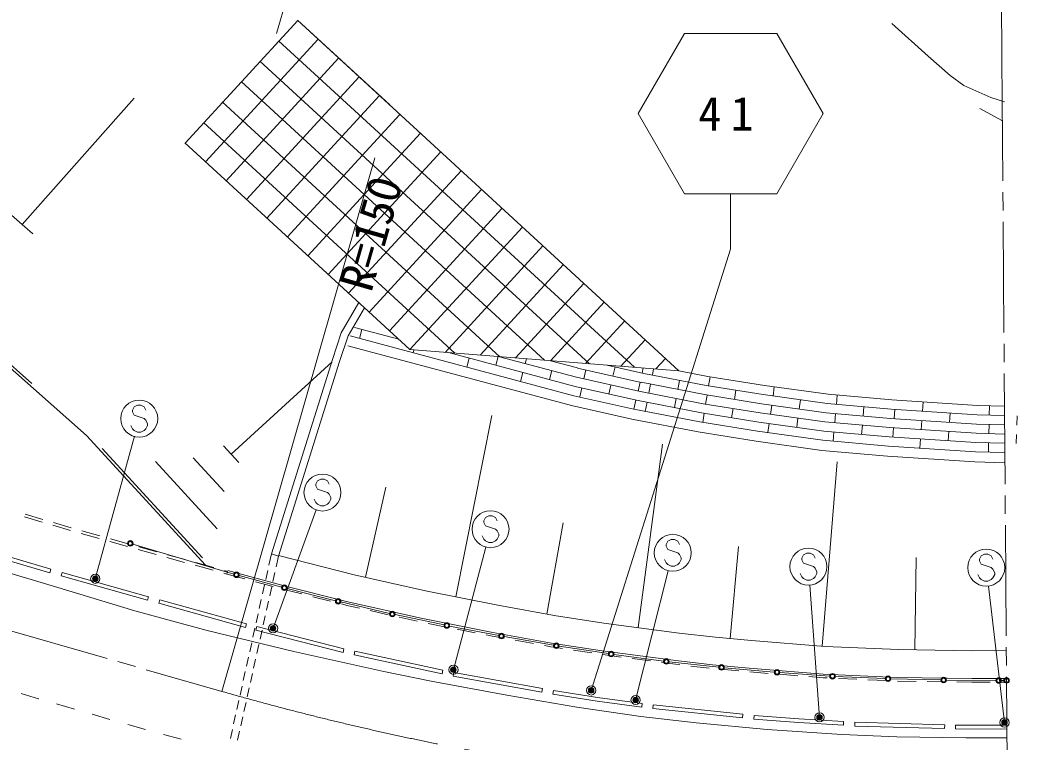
# Model space of a CAD drawing. Units: millimetres at full size, sheet at 1:1000; details may follow other scales. Extents: x 40000 to 680000, y 20000 to 380000.
# Drawn here: x 235576 to 289469, y 281922 to 320962 of the extents above; entities that cross this region are included whole.
import ezdxf
from ezdxf.enums import TextEntityAlignment as Align

# ---------------------------------------------------------------- set-up
doc = ezdxf.new("R2010")
doc.units = ezdxf.units.MM
doc.header["$LTSCALE"] = 1000
doc.header["$PDMODE"] = 32
doc.header["$PDSIZE"] = 500
doc.linetypes.add('CHAIN', pattern=[18.5, 12, -1.5, 3.5, -1.5])
for name, color, linetype, lineweight in [('M-BGD', 7, 'Continuous', 13), ('M-BMK', 2, 'Continuous', 13), ('M-STR-HTXT', 7, 'Continuous', 13), ('M-STR-STRC', 7, 'Continuous', 13)]:
    doc.layers.add(name, color=color, linetype=linetype, lineweight=lineweight)
doc.styles.add('ＭＳ ゴシック', font='')
doc.styles.get('ＭＳ ゴシック').set_extended_font_data('MS Gothic')

msp = doc.modelspace()

# ---------------------------------------------------------------- linework, layer by layer
at = {"layer": 'M-BGD'}
for p, q in [((239172, 298500), (204244, 329413)), ((244505, 314301), (250591, 320931)), ((255559, 316365), (250570, 320945)), ((271192, 301994), (250572, 320948)), ((245609, 313286), (251696, 319916)), ((268787, 302184), (249554, 319841)), ((246713, 312271), (252800, 318901)), ((266361, 302375), (248539, 318737)), ((263935, 302566), (247524, 317632)), ((247818, 311256), (253904, 317886)), ((235697, 309905), (241748, 316742)), ((261509, 302757), (246509, 316528)), ((248922, 310241), (255009, 316870)), ((250027, 309226), (256113, 315855)), ((287462, 316169), (288675, 315507)), ((259083, 302948), (245494, 315424)), ((251132, 308211), (257217, 314840)), ((252237, 307197), (258322, 313825)), ((253342, 306183), (259426, 312810)), ((254447, 305168), (260530, 311795)), ((255552, 304154), (261635, 310780)), ((236267, 309401), (235127, 310409)), ((236221, 301313), (227104, 309381)), ((256657, 303139), (262739, 309765)), ((258555, 302990), (263843, 308749)), ((260454, 302840), (264948, 307734)), ((262353, 302691), (266052, 306719)), ((264252, 302541), (267156, 305704)), ((266151, 302391), (268261, 304689)), ((256046, 303696), (253659, 304332)), ((253927, 303744), (254056, 304227)), ((268050, 302242), (269365, 303674)), ((256825, 302970), (256866, 303123)), ((265587, 301149), (258747, 302975)), ((246988, 297483), (252443, 302475)), ((259724, 302197), (259853, 302680)), ((261302, 302293), (261428, 302763)), ((265653, 301649), (261499, 302758)), ((262880, 302389), (262948, 302644)), ((265719, 302149), (264250, 302541)), ((264458, 302485), (264469, 302524)), ((269949, 302092), (270469, 302659)), ((262622, 301423), (262751, 301906)), ((264200, 301519), (264329, 302002)), ((269160, 301368), (265718, 302143)), ((266056, 301554), (266166, 302042)), ((269292, 301851), (267288, 302302)), ((267629, 301712), (267739, 302200)), ((269203, 301871), (269265, 302146)), ((272671, 301197), (269293, 301854)), ((269759, 301764), (269825, 302102)), ((269028, 300885), (265652, 301645)), ((268983, 300895), (269093, 301383)), ((272584, 300705), (269161, 301371)), ((269568, 300782), (269664, 301273)), ((271136, 300986), (271231, 301477)), ((275812, 301200), (272759, 301690)), ((272796, 301177), (272875, 301671)), ((268896, 300403), (265587, 301147)), ((265837, 300578), (265946, 301066)), ((267410, 300737), (267520, 301225)), ((272497, 300212), (269028, 300887)), ((275738, 300706), (272671, 301197)), ((274198, 300446), (274277, 300940)), ((279257, 300722), (275812, 301200)), ((276279, 300631), (276348, 301126)), ((268764, 299920), (268873, 300408)), ((272409, 299720), (268896, 300403)), ((269377, 299800), (269473, 300291)), ((270945, 300005), (271041, 300496)), ((275590, 299717), (272497, 300212)), ((275664, 300211), (272584, 300705)), ((272638, 300190), (272717, 300684)), ((279145, 299728), (275664, 300211)), ((279201, 300225), (275738, 300706)), ((277696, 299929), (277765, 300425)), ((282668, 299920), (279201, 300225)), ((282706, 300418), (279257, 300722)), ((279702, 300181), (279746, 300679)), ((287331, 300115), (282706, 300418)), ((284354, 299809), (284386, 300308)), ((275516, 299222), (272409, 299720)), ((272480, 299202), (272559, 299696)), ((274040, 299459), (274119, 299952)), ((279088, 299231), (275590, 299717)), ((276142, 299640), (276210, 300135)), ((282629, 299421), (279145, 299728)), ((279614, 299185), (279658, 299683)), ((281152, 299551), (281196, 300049)), ((287308, 299615), (282668, 299920)), ((282824, 299408), (282857, 299907)), ((285818, 299212), (285850, 299711)), ((288790, 300077), (287331, 300115)), ((287969, 299598), (287982, 300098)), ((259136, 289771), (261080, 299580)), ((279032, 298734), (275516, 299222)), ((276004, 298650), (276073, 299145)), ((277559, 298939), (277627, 299434)), ((282591, 298922), (279088, 299231)), ((287285, 299116), (282629, 299421)), ((284288, 298811), (284321, 299310)), ((288798, 299076), (287285, 299116)), ((288794, 299577), (287308, 299615)), ((289456, 299059), (289469, 299559)), ((282553, 298424), (279032, 298734)), ((279526, 298189), (279570, 298687)), ((281064, 298555), (281108, 299053)), ((287262, 298616), (282591, 298922)), ((282759, 298410), (282791, 298909)), ((285752, 298214), (285785, 298713)), ((288801, 298576), (287262, 298616)), ((287943, 298598), (287956, 299098)), ((245596, 291481), (239172, 298500)), ((287239, 298117), (282553, 298424)), ((284223, 297813), (284256, 298312)), ((288805, 298076), (287239, 298117)), ((287917, 297599), (287930, 298099)), ((289429, 298059), (289442, 298559)), ((245437, 291876), (240024, 297792)), ((247404, 297029), (246572, 297938)), ((268995, 288109), (270313, 298021)), ((246228, 293446), (242900, 297083)), ((246608, 295465), (244944, 297283)), ((278943, 287109), (279739, 297077)), ((254250, 290829), (255351, 295706)), ((235816, 294098), (236775, 293815)), ((235856, 294243), (236815, 293960)), ((237390, 293790), (238349, 293507)), ((264050, 288845), (264936, 293766)), ((237351, 293645), (238310, 293362)), ((238888, 293200), (239851, 292931)), ((238927, 293345), (239890, 293076)), ((237252, 291266), (232591, 292642)), ((240428, 292769), (241392, 292500)), ((240468, 292914), (241431, 292645)), ((241969, 292339), (242933, 292070)), ((242009, 292483), (242972, 292214)), ((273960, 287521), (274417, 292500)), ((243510, 291908), (244473, 291639)), ((243550, 292053), (244513, 291784)), ((245091, 291622), (246054, 291353)), ((249169, 292097), (249034, 291493)), ((249551, 291977), (249169, 292097)), ((249552, 291977), (249421, 291388)), ((283938, 286906), (284013, 291906)), ((237196, 291074), (237252, 291266)), ((242526, 289781), (237851, 291096)), ((245051, 291477), (246014, 291208)), ((246592, 291047), (246756, 291001)), ((246632, 291191), (246797, 291145)), ((246756, 291001), (246797, 291145)), ((248969, 291200), (248861, 290712)), ((249356, 291096), (249247, 290607)), ((246756, 291001), (247722, 290742)), ((248302, 290587), (249268, 290328)), ((248796, 290419), (248687, 289931)), ((249182, 290315), (249074, 289827)), ((249847, 290173), (250817, 289928)), ((242472, 289589), (242526, 289781)), ((247820, 288317), (243142, 289616)), ((248622, 289638), (248513, 289150)), ((249009, 289534), (248900, 289046)), ((251398, 289780), (252368, 289535)), ((252949, 289388), (253244, 289313)), ((253244, 289313), (253923, 289160)), ((254508, 289028), (255484, 288807)), ((248448, 288857), (248340, 288369)), ((248835, 288753), (248726, 288265)), ((256069, 288675), (257044, 288455)), ((257632, 288336), (258613, 288141)), ((247767, 288125), (247820, 288317)), ((248275, 288076), (248166, 287588)), ((253090, 286967), (248381, 288169)), ((248661, 287972), (248553, 287484)), ((259202, 288025), (260183, 287830)), ((248101, 287295), (247993, 286807)), ((260771, 287714), (261094, 287650)), ((261094, 287650), (261754, 287531)), ((262345, 287424), (263329, 287247)), ((248488, 287191), (248379, 286703)), ((253041, 286773), (253090, 286967)), ((258431, 285805), (253674, 286832)), ((263920, 287141), (264278, 287076)), ((264278, 287076), (264907, 286980)), ((265500, 286889), (266488, 286738)), ((247928, 286514), (247819, 286026)), ((248314, 286410), (248206, 285922)), ((267081, 286648), (268073, 286516)), ((268667, 286437), (269659, 286305)), ((270253, 286226), (271005, 286126)), ((247754, 285733), (247646, 285245)), ((258389, 285609), (258431, 285805)), ((263812, 284817), (259027, 285689)), ((271005, 286126), (271245, 286099)), ((271842, 286032), (272835, 285921)), ((273432, 285863), (274428, 285771)), ((275026, 285717), (276023, 285637)), ((248141, 285629), (248032, 285141)), ((276621, 285589), (277617, 285510)), ((278216, 285462), (278984, 285400)), ((278984, 285400), (279213, 285390)), ((279812, 285363), (280811, 285318)), ((281411, 285292), (282410, 285247)), ((283009, 285220), (284009, 285205)), ((284609, 285196), (285609, 285181)), ((286209, 285172), (287018, 285160)), ((288900, 285365), (287017, 285360)), ((287018, 285160), (288018, 285163)), ((288618, 285164), (288901, 285165)), ((247581, 284952), (247472, 284464)), ((247967, 284848), (247859, 284360)), ((263776, 284620), (263812, 284817)), ((247407, 284171), (247299, 283683)), ((247794, 284067), (247685, 283579)), ((269183, 283818), (269209, 284016)), ((269779, 283736), (269800, 283935)), ((274623, 283229), (269779, 283736)), ((274644, 283428), (269800, 283935)), ((247233, 283390), (247125, 282902)), ((247620, 283286), (247512, 282798)), ((274623, 283229), (274644, 283428)), ((280085, 282834), (280096, 283034)), ((285561, 282860), (280703, 282990)), ((247060, 282609), (246951, 282121)), ((247446, 282505), (247338, 282017)), ((285555, 282660), (285561, 282860)), ((286145, 282636), (286146, 282836))]:
    msp.add_line(p, q, dxfattribs=at)
for points in [[(282702, 320761), (284658, 319010), (285856, 317962), (286592, 317413), (288052, 316775), (288785, 316535)], [(256657, 303139), (249470, 309737), (244482, 314322)], [(253891, 305678), (252940, 304050), (252473, 302611), (249169, 292097)], [(254193, 305401), (253307, 303886), (252855, 302489), (249551, 291977)], [(288809, 297575), (287216, 297617), (282514, 297925), (278976, 298237), (275442, 298728), (272322, 299228), (268764, 299920), (265521, 300649), (253432, 303876)], [(288813, 297025), (287191, 297067), (282472, 297377), (278914, 297691), (275361, 298184), (272226, 298686), (268651, 299381), (265390, 300115), (253290, 303344)], [(272759, 301690), (271192, 301994), (256657, 303139)], [(237196, 291074), (232534, 292450), (232591, 292642)], [(249558, 292000), (253640, 290966), (257488, 290097), (261410, 289320), (264557, 288753), (267260, 288339), (271211, 287814), (273168, 287594), (275118, 287415), (279090, 287097), (283057, 286919), (287028, 286860), (288888, 286865)], [(242472, 289589), (237797, 290903), (237851, 291096)], [(287021, 285360), (283012, 285420), (278996, 285600), (274990, 285920), (273016, 286102), (271029, 286325), (267047, 286854), (264311, 287274), (261131, 287846), (257177, 288630), (253290, 289508), (249865, 290375), (246808, 291194)], [(247767, 288125), (243089, 289424), (243142, 289616)], [(253041, 286773), (248332, 287975), (248381, 288169)], [(258389, 285609), (253632, 286637), (253674, 286832)], [(263776, 284620), (258991, 285492), (259027, 285689)], [(269183, 283818), (266771, 284140), (264375, 284517), (264406, 284714)], [(269209, 284016), (266800, 284338), (264406, 284714)], [(280085, 282834), (277655, 282977), (275240, 283164), (275256, 283364)], [(280096, 283034), (277669, 283176), (275256, 283364)], [(285555, 282660), (280698, 282790), (280703, 282990)], [(286145, 282636), (288581, 282627), (288920, 282634)], [(286146, 282836), (288580, 282827), (288919, 282834)]]:
    msp.add_lwpolyline(points, dxfattribs=at)
at = {"layer": 'M-BMK'}
for p, q in [((288699, 312256), (288650, 318856)), ((288711, 310656), (288704, 311656)), ((288761, 304056), (288716, 310056)), ((288772, 302456), (288765, 303456)), ((288822, 295857), (288777, 301856)), ((288833, 294257), (288826, 295257)), ((288883, 287657), (288838, 293657)), ((234513, 288097), (240281, 286443)), ((288895, 286057), (288887, 287057)), ((240858, 286277), (241819, 286002)), ((242396, 285836), (246485, 284664)), ((288948, 278857), (288899, 285457))]:
    msp.add_line(p, q, dxfattribs=at)
at = {"layer": 'M-BMK', "linetype": 'CHAIN'}
msp.add_arc((287831, 428853), 150000, 253.99984, 270.42654, dxfattribs=at)
at = {"layer": 'M-STR-HTXT'}
for p, q in [((249443, 320226), (252475, 330800)), ((288650, 318856), (288606, 324856)), ((246485, 284664), (254755, 313502)), ((266452, 284716), (273981, 308567)), ((239648, 290753), (241763, 298456)), ((249258, 288073), (251586, 294475)), ((259005, 285833), (260752, 292457)), ((268852, 284196), (270612, 291172)), ((278793, 283259), (278267, 290400)), ((288791, 282978), (287922, 290353))]:
    msp.add_line(p, q, dxfattribs=at)
for centre, radius in [((239648, 290753), 150), ((239648, 290753), 120), ((239648, 290753), 90), ((239648, 290753), 60), ((239648, 290753), 30), ((239648, 290753), 20), ((249258, 288073), 150), ((249258, 288073), 120), ((249258, 288073), 90), ((249258, 288073), 60), ((249258, 288073), 30), ((249258, 288073), 20), ((259005, 285833), 150), ((259005, 285833), 120), ((259005, 285833), 90), ((259005, 285833), 60), ((259005, 285833), 30), ((259005, 285833), 20), ((266452, 284716), 150), ((266452, 284716), 120), ((266452, 284716), 90), ((266452, 284716), 60), ((266452, 284716), 30), ((266452, 284716), 20), ((268852, 284196), 150), ((268852, 284196), 120), ((268852, 284196), 90), ((268852, 284196), 60), ((268852, 284196), 30), ((268852, 284196), 20), ((278793, 283259), 150), ((278793, 283259), 120), ((278793, 283259), 90), ((278793, 283259), 60), ((278793, 283259), 30), ((278793, 283259), 20), ((288791, 282978), 150), ((288791, 282978), 120), ((288791, 282978), 90), ((288791, 282978), 60), ((288791, 282978), 30), ((288791, 282978), 20)]:
    msp.add_circle(centre, radius, dxfattribs=at)
for p in [(239648, 290753), (249258, 288073), (259005, 285833), (266452, 284716), (268852, 284196), (278793, 283259), (288791, 282978)]:
    msp.add_point(p, dxfattribs=at)
at = {"layer": 'M-STR-STRC'}
for p, q in [((271486, 320228), (276486, 320228)), ((273986, 311567), (273981, 308567)), ((241751, 300044), (241660, 299862)), ((241660, 299862), (241660, 299771)), ((241660, 299771), (241751, 299589)), ((241933, 300135), (241751, 300044)), ((242115, 300135), (241933, 300135)), ((242297, 300044), (242115, 300135)), ((242388, 299862), (242297, 300044)), ((241751, 299589), (242297, 299408)), ((242297, 299408), (242388, 299317)), ((242388, 299317), (242478, 299135)), ((242478, 299135), (242478, 299044)), ((241660, 298862), (241569, 299044)), ((241751, 298771), (241660, 298862)), ((241933, 298680), (241751, 298771)), ((242115, 298680), (241933, 298680)), ((242297, 298771), (242115, 298680)), ((242388, 298862), (242297, 298771)), ((242478, 299044), (242388, 298862)), ((251655, 296050), (251564, 295869)), ((251837, 296141), (251655, 296050)), ((252019, 296141), (251837, 296141)), ((252201, 296050), (252019, 296141)), ((252292, 295869), (252201, 296050)), ((251564, 295869), (251564, 295778)), ((251564, 295778), (251655, 295596)), ((251655, 295596), (252201, 295414)), ((252201, 295414), (252292, 295323)), ((251564, 294869), (251473, 295050)), ((251655, 294778), (251564, 294869)), ((252292, 294869), (252201, 294778)), ((252292, 295323), (252382, 295141)), ((252382, 295050), (252292, 294869)), ((252382, 295141), (252382, 295050)), ((251837, 294687), (251655, 294778)), ((252019, 294687), (251837, 294687)), ((252201, 294778), (252019, 294687)), ((260736, 294068), (260645, 293886)), ((260645, 293886), (260645, 293795)), ((260645, 293795), (260736, 293613)), ((260918, 294159), (260736, 294068)), ((261100, 294159), (260918, 294159)), ((261282, 294068), (261100, 294159)), ((261372, 293886), (261282, 294068)), ((260736, 293613), (261282, 293431)), ((261282, 293431), (261372, 293341)), ((261372, 293341), (261463, 293159)), ((260645, 292886), (260554, 293068)), ((260736, 292795), (260645, 292886)), ((260918, 292704), (260736, 292795)), ((261100, 292704), (260918, 292704)), ((261282, 292795), (261100, 292704)), ((261372, 292886), (261282, 292795)), ((261463, 293068), (261372, 292886)), ((261463, 293159), (261463, 293068)), ((270587, 292790), (270496, 292608)), ((270769, 292881), (270587, 292790)), ((270950, 292881), (270769, 292881)), ((271132, 292790), (270950, 292881)), ((271223, 292608), (271132, 292790)), ((247135, 291007), (241683, 292622)), ((270496, 292608), (270496, 292517)), ((270496, 292517), (270587, 292335)), ((270587, 292335), (271132, 292153)), ((271132, 292153), (271223, 292063)), ((278102, 292133), (277921, 292042)), ((278284, 292133), (278102, 292133)), ((278466, 292042), (278284, 292133)), ((270496, 291608), (270405, 291790)), ((270587, 291517), (270496, 291608)), ((271223, 291608), (271132, 291517)), ((271223, 292063), (271314, 291881)), ((271314, 291790), (271223, 291608)), ((271314, 291881), (271314, 291790)), ((277921, 292042), (277830, 291861)), ((277830, 291861), (277830, 291770)), ((277830, 291770), (277921, 291588)), ((277921, 291588), (278466, 291406)), ((278557, 291861), (278466, 292042)), ((287532, 291989), (287441, 291807)), ((287441, 291807), (287441, 291716)), ((287441, 291716), (287532, 291535)), ((287714, 292080), (287532, 291989)), ((287895, 292080), (287714, 292080)), ((288077, 291989), (287895, 292080)), ((288168, 291807), (288077, 291989)), ((270769, 291426), (270587, 291517)), ((270950, 291426), (270769, 291426)), ((271132, 291517), (270950, 291426)), ((277830, 290861), (277739, 291042)), ((278466, 291406), (278557, 291315)), ((278557, 291315), (278648, 291133)), ((278648, 291042), (278557, 290861)), ((278648, 291133), (278648, 291042)), ((287532, 291535), (288077, 291353)), ((288077, 291353), (288168, 291262)), ((288168, 291262), (288259, 291080)), ((288259, 291080), (288259, 290989)), ((249725, 290305), (247423, 290926)), ((277921, 290770), (277830, 290861)), ((278102, 290679), (277921, 290770)), ((278284, 290679), (278102, 290679)), ((278466, 290770), (278284, 290679)), ((278557, 290861), (278466, 290770)), ((287441, 290807), (287350, 290989)), ((287532, 290716), (287441, 290807)), ((287714, 290626), (287532, 290716)), ((287895, 290626), (287714, 290626)), ((288077, 290716), (287895, 290626)), ((288168, 290807), (288077, 290716)), ((288259, 290989), (288168, 290807)), ((252628, 289566), (250015, 290230)), ((255558, 288878), (252920, 289495)), ((258501, 288255), (255851, 288813)), ((261453, 287683), (258795, 288196)), ((264418, 287158), (261748, 287628)), ((267381, 286704), (264714, 287110)), ((270363, 286304), (267678, 286662)), ((273348, 285974), (270661, 286268)), ((276347, 285707), (273647, 285944)), ((279344, 285489), (276646, 285683)), ((282345, 285355), (279644, 285472)), ((285350, 285279), (282645, 285344)), ((288331, 285250), (285650, 285274)), ((288751, 285252), (288630, 285251)), ((236587, 284264), (235640, 284543)), ((236599, 284260), (236587, 284264)), ((238521, 283705), (237560, 283982)), ((240442, 283150), (239481, 283427)), ((242364, 282595), (241403, 282872)), ((244294, 282073), (243329, 282334)), ((288924, 282143), (286699, 282143))]:
    msp.add_line(p, q, dxfattribs=at)
for points in [[(271486, 320228), (268986, 315897), (271486, 311567), (276486, 311567), (278986, 315897), (276486, 320228)], [(231233, 292188), (237443, 290331), (241791, 289022), (245692, 287957), (250384, 286818), (255249, 285746), (257808, 285213), (261890, 284451), (265677, 283808), (269139, 283305), (272123, 282956), (275968, 282605), (279993, 282325), (282971, 282201), (286699, 282143)]]:
    msp.add_lwpolyline(points, dxfattribs=at)
for centre, radius in [((242024, 299408), 1000), ((251928, 295414), 1000), ((261009, 293431), 1000), ((241539, 292664), 150), ((241539, 292664), 120), ((241539, 292664), 100), ((270860, 292153), 1000), ((278193, 291406), 1000), ((287804, 291353), 1000), ((247278, 290965), 150), ((247278, 290965), 120), ((247278, 290965), 100), ((249869, 290266), 150), ((249869, 290266), 120), ((249869, 290266), 100), ((252774, 289530), 150), ((252774, 289530), 120), ((252774, 289530), 100), ((255704, 288844), 150), ((255704, 288844), 120), ((255704, 288844), 100), ((258648, 288224), 150), ((258648, 288224), 120), ((258648, 288224), 100), ((261601, 287654), 150), ((261601, 287654), 120), ((261601, 287654), 100), ((264566, 287132), 150), ((264566, 287132), 120), ((264566, 287132), 100), ((267530, 286682), 150), ((267530, 286682), 120), ((267530, 286682), 100), ((270512, 286284), 150), ((270512, 286284), 120), ((270512, 286284), 100), ((273497, 285958), 150), ((273497, 285958), 120), ((273497, 285958), 100), ((276496, 285694), 150), ((276496, 285694), 120), ((276496, 285694), 100), ((279494, 285479), 150), ((279494, 285479), 120), ((279494, 285479), 100), ((282495, 285348), 150), ((282495, 285348), 120), ((282495, 285348), 100), ((285500, 285276), 150), ((285500, 285276), 150), ((285500, 285276), 120), ((285500, 285276), 120), ((285500, 285276), 100), ((285500, 285276), 100), ((288480, 285249), 150), ((288480, 285249), 120), ((288480, 285249), 100), ((288900, 285254), 150), ((288900, 285254), 120), ((288900, 285254), 100)]:
    msp.add_circle(centre, radius, dxfattribs=at)

# ---------------------------------------------------------------- texts
at = {"layer": 'M-STR-HTXT', "style": 'ＭＳ ゴシック'}
msp.add_text('R=150', height=1833, rotation=74, dxfattribs=at).set_placement((252799, 306681), align=Align.TOP_LEFT)
at = {"layer": 'M-STR-STRC', "insert": (273986, 315897), "char_height": 1833, "attachment_point": 5, "style": 'ＭＳ ゴシック'}
msp.add_mtext('\\T1.4;41', dxfattribs=at)

doc.saveas('drawing.dxf')
